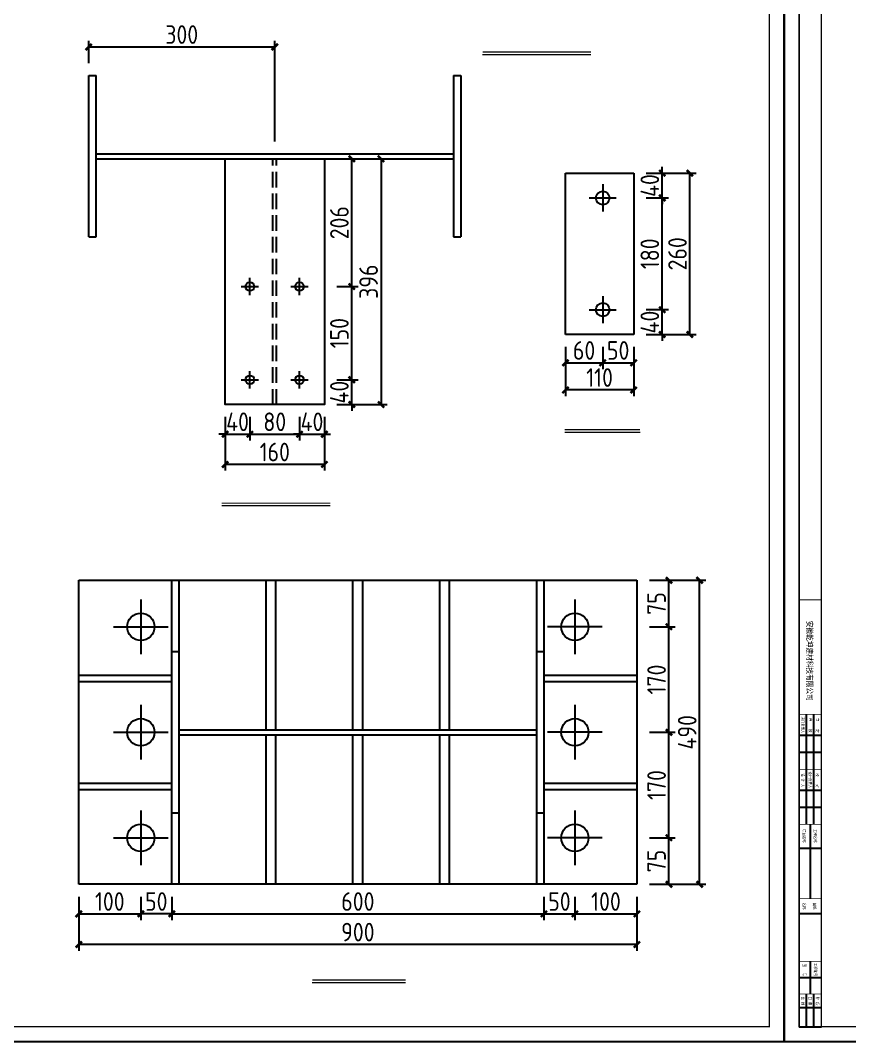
# Model space of a CAD drawing. Extents: x -41778 to 305453, y -85562 to 95360.
# Drawn here: x 69604 to 82973, y -60345 to -43890 of the extents above; entities that cross this region are included whole.
import ezdxf

# ---------------------------------------------------------------- set-up
doc = ezdxf.new("R2010")
doc.units = 0
doc.header["$LTSCALE"] = 1000
doc.header["$MEASUREMENT"] = 0
doc.linetypes.add('DASH', pattern=[0.35, 0.25, -0.1])
doc.layers.add('_TCH_MASK', color=7, linetype='Continuous')
doc.layers.add('PUB_TITLE', color=4, linetype='Continuous')
doc.styles.get("Standard").update_dxf_attribs({"font": 'gbenor.shx', "bigfont": 'gbcbig.shx'})
doc.styles.add('图框', font='')
doc.styles.get('图框').set_extended_font_data('SimSun')
doc.dimstyles.get("Standard").update_dxf_attribs({"dimscale": 100, "dimtxt": 3.5, "dimasz": 1, "dimexe": 2.5, "dimexo": 3, "dimgap": 1.5, "dimtad": 1, "dimdec": 0, "dimzin": 0, "dimdsep": 46, "dimtxsty": 'Standard', "dimblk": 'ARCHTICK', "dimcen": 0.09, "dimadec": 0, "dimazin": 0, "dimtfac": 1, "dimtdec": 0, "dimtix": 1, "dimtmove": 2, "dimatfit": 3, "dimfxl": 1, "dimtolj": 1, "dimtzin": 0, "dimarcsym": 0})

# ---------------------------------------------------------------- blocks, each defined once
blk = doc.blocks.new('新块')
for p, q in [((-8240, 400), (-8240, 1000)), ((-7780, 400), (-7780, 1000)), ((-6760, 400), (-6760, 1000)), ((-6300, 400), (-6300, 1000)), ((-5200, 400), (-5200, 1000)), ((-3440, 400), (-3440, 1000)), ((-1720, 400), (-1720, 1000)), ((-920, 400), (-920, 1000)), ((-400, 400), (-400, 1000)), ((-5840, 800), (-8800, 800)), ((-5840, 600), (-8800, 600)), ((-5840, 700), (-3840, 700)), ((-2160, 700), (-1280, 700)), ((-400, 800), (-1280, 800)), ((-400, 600), (-1280, 600))]:
    blk.add_line(p, q)
for points, const_width in [([(-11880, 400), (-11880, 1000), (-400, 1000)], 32), ([(-8800, 400), (-8800, 1000)], 20), ([(-7320, 400), (-7320, 1000)], 20), ([(-5840, 400), (-5840, 1000)], 20), ([(-3840, 400), (-3840, 1000)], 20), ([(-2160, 400), (-2160, 1000)], 20), ([(-1280, 400), (-1280, 1000)], 20)]:
    blk.add_lwpolyline(points, dxfattribs=dict(const_width=const_width))
at = {"layer": 'PUB_TITLE'}
blk.add_lwpolyline([(-47560, 0), (0, 0), (0, 33640), (-47560, 33640)], close=True, dxfattribs=at)
at = {"layer": 'PUB_TITLE', "const_width": 40}
blk.add_lwpolyline([(-46560, 400), (-400, 400), (-400, 33240), (-46560, 33240)], close=True, dxfattribs=at)
at = {"layer": 'PUB_TITLE', "const_width": 32}
blk.add_lwpolyline([(-400, 1000), (-46560, 1000)], dxfattribs=at)
at = {"style": '图框', "width": 0.8}
for s, height, p in [('审    定', 80, (-8701, 854)), ('校    对', 80, (-7217, 851)), ('工程名称', 80, (-5712, 794)), ('图纸', 80, (-3732, 778)), ('工程编号', 80, (-2112, 803)), ('阶 段', 80, (-1205, 851)), ('安徽乾坤建材科技有限公司', 160, (-11315, 604)), ('审    核', 80, (-8702, 659)), ('设计负责人', 80, (-7265, 659)), ('项目名称', 80, (-5712, 494)), ('名称', 80, (-3732, 498)), ('图   号', 80, (-2098, 504)), ('日 期', 80, (-1212, 659)), ('项目负责人', 80, (-8739, 457)), ('设 计 人', 80, (-7213, 457)), ('比 例', 80, (-1211, 457))]:
    blk.add_text(s, height=height, dxfattribs=at).set_placement(p)
for tag, p in [('审定人', (-8147, 838)), ('校对', (-6621, 837)), ('工程名称', (-5026, 781)), ('阶段', (-810, 832)), ('项目负责人', (-8228, 444)), ('审核人', (-8147, 641)), ('设计负责人', (-6745, 649)), ('设计人', (-6659, 447)), ('项目名称', (-5026, 479)), ('图名', (-3347, 649)), ('图号', (-1657, 502)), ('日期', (-905, 632)), ('比例', (-810, 446))]:
    blk.add_attdef(tag, p, '', height=120)
blk = doc.blocks.new('_ArchTick')
at = {"color": 0, "linetype": 'ByBlock', "const_width": 0.4}
blk.add_lwpolyline([(-0.5, -0.5), (0.5, 0.5)], dxfattribs=at)
blk = doc.blocks.new('*D130')
at = {"layer": '_TCH_MASK', "color": 0, "lineweight": -2}
for p, q in [((70545, -58011), (70545, -58388)), ((71545, -58011), (71545, -58388)), ((70545, -58288), (71545, -58288))]:
    blk.add_line(p, q, dxfattribs=at)
at = {"layer": 'Defpoints', "color": 0}
for p in [(70545, -57811), (71545, -57811), (71545, -58288)]:
    blk.add_point(p, dxfattribs=at)
at = {"layer": '_TCH_MASK', "color": 0, "lineweight": -2, "xscale": 100, "yscale": 100, "zscale": 100, "rotation": 180}
blk.add_blockref('_ArchTick', (70545, -58288), dxfattribs=at)
at = {"layer": '_TCH_MASK', "color": 0, "lineweight": -2, "xscale": 100, "yscale": 100, "zscale": 100}
blk.add_blockref('_ArchTick', (71545, -58288), dxfattribs=at)
at = {"layer": '_TCH_MASK', "color": 0, "lineweight": 15, "insert": (71045, -58088), "char_height": 300, "attachment_point": 5}
blk.add_mtext('\\A1;100', dxfattribs=at)
blk = doc.blocks.new('*D126')
at = {"layer": '_TCH_MASK', "color": 0, "lineweight": -2}
for p, q in [((72045, -58011), (72045, -58388)), ((78045, -58011), (78045, -58388)), ((72045, -58288), (78045, -58288))]:
    blk.add_line(p, q, dxfattribs=at)
at = {"layer": 'Defpoints', "color": 0}
for p in [(72045, -57811), (78045, -57811), (78045, -58288)]:
    blk.add_point(p, dxfattribs=at)
at = {"layer": '_TCH_MASK', "color": 0, "lineweight": -2, "xscale": 100, "yscale": 100, "zscale": 100, "rotation": 180}
blk.add_blockref('_ArchTick', (72045, -58288), dxfattribs=at)
at = {"layer": '_TCH_MASK', "color": 0, "lineweight": -2, "xscale": 100, "yscale": 100, "zscale": 100}
blk.add_blockref('_ArchTick', (78045, -58288), dxfattribs=at)
at = {"layer": '_TCH_MASK', "color": 0, "lineweight": 15, "insert": (75045, -58088), "char_height": 300, "attachment_point": 5}
blk.add_mtext('\\A1;600', dxfattribs=at)
blk = doc.blocks.new('*D131')
at = {"layer": '_TCH_MASK', "color": 0, "lineweight": -2}
for p, q in [((78545, -58011), (78545, -58388)), ((79545, -58011), (79545, -58388)), ((78545, -58288), (79545, -58288))]:
    blk.add_line(p, q, dxfattribs=at)
at = {"layer": 'Defpoints', "color": 0}
for p in [(78545, -57811), (79545, -57811), (79545, -58288)]:
    blk.add_point(p, dxfattribs=at)
at = {"layer": '_TCH_MASK', "color": 0, "lineweight": -2, "xscale": 100, "yscale": 100, "zscale": 100, "rotation": 180}
blk.add_blockref('_ArchTick', (78545, -58288), dxfattribs=at)
at = {"layer": '_TCH_MASK', "color": 0, "lineweight": -2, "xscale": 100, "yscale": 100, "zscale": 100}
blk.add_blockref('_ArchTick', (79545, -58288), dxfattribs=at)
at = {"layer": '_TCH_MASK', "color": 0, "lineweight": 15, "insert": (79045, -58088), "char_height": 300, "attachment_point": 5}
blk.add_mtext('\\A1;100', dxfattribs=at)
blk = doc.blocks.new('*D132')
at = {"layer": '_TCH_MASK', "color": 0, "lineweight": -2}
for p, q in [((70545, -58011), (70545, -58881)), ((79545, -58011), (79545, -58881)), ((79545, -58781), (70545, -58781))]:
    blk.add_line(p, q, dxfattribs=at)
at = {"layer": 'Defpoints', "color": 0}
for p in [(70545, -57811), (79545, -57811), (70545, -58781)]:
    blk.add_point(p, dxfattribs=at)
at = {"layer": '_TCH_MASK', "color": 0, "lineweight": -2, "xscale": 100, "yscale": 100, "zscale": 100, "rotation": 180}
blk.add_blockref('_ArchTick', (70545, -58781), dxfattribs=at)
at = {"layer": '_TCH_MASK', "color": 0, "lineweight": -2, "xscale": 100, "yscale": 100, "zscale": 100}
blk.add_blockref('_ArchTick', (79545, -58781), dxfattribs=at)
at = {"layer": '_TCH_MASK', "color": 0, "lineweight": 15, "insert": (75045, -58581), "char_height": 300, "attachment_point": 5}
blk.add_mtext('\\A1;900', dxfattribs=at)
blk = doc.blocks.new('*D127')
at = {"layer": '_TCH_MASK', "color": 0, "lineweight": -2}
for p, q in [((79745, -57061), (80161, -57061)), ((80061, -57811), (80061, -57061)), ((79745, -57811), (80161, -57811))]:
    blk.add_line(p, q, dxfattribs=at)
at = {"layer": 'Defpoints', "color": 0}
for p in [(79545, -57061), (80061, -57061), (79545, -57811)]:
    blk.add_point(p, dxfattribs=at)
at = {"layer": '_TCH_MASK', "color": 0, "lineweight": -2, "xscale": 100, "yscale": 100, "zscale": 100}
for p, rotation in [((80061, -57061), 90), ((80061, -57811), 270)]:
    blk.add_blockref('_ArchTick', p, dxfattribs=dict(at, rotation=rotation))
at = {"layer": '_TCH_MASK', "color": 0, "lineweight": 15, "insert": (79861, -57436), "char_height": 300, "attachment_point": 5, "rotation": 90}
blk.add_mtext('\\A1;75', dxfattribs=at)
blk = doc.blocks.new('*D128')
at = {"layer": '_TCH_MASK', "color": 0, "lineweight": -2}
for p, q in [((79745, -55361), (80161, -55361)), ((80061, -57061), (80061, -55361)), ((79745, -57061), (80161, -57061))]:
    blk.add_line(p, q, dxfattribs=at)
at = {"layer": 'Defpoints', "color": 0}
for p in [(79545, -55361), (80061, -55361), (79545, -57061)]:
    blk.add_point(p, dxfattribs=at)
at = {"layer": '_TCH_MASK', "color": 0, "lineweight": -2, "xscale": 100, "yscale": 100, "zscale": 100}
for p, rotation in [((80061, -55361), 90), ((80061, -57061), 270)]:
    blk.add_blockref('_ArchTick', p, dxfattribs=dict(at, rotation=rotation))
at = {"layer": '_TCH_MASK', "color": 0, "lineweight": 15, "insert": (79861, -56211), "char_height": 300, "attachment_point": 5, "rotation": 90}
blk.add_mtext('\\A1;170', dxfattribs=at)
blk = doc.blocks.new('*D129')
at = {"layer": '_TCH_MASK', "color": 0, "lineweight": -2}
for p, q in [((79745, -53661), (80161, -53661)), ((80061, -55361), (80061, -53661)), ((79745, -55361), (80161, -55361))]:
    blk.add_line(p, q, dxfattribs=at)
at = {"layer": 'Defpoints', "color": 0}
for p in [(79545, -53661), (80061, -53661), (79545, -55361)]:
    blk.add_point(p, dxfattribs=at)
at = {"layer": '_TCH_MASK', "color": 0, "lineweight": -2, "xscale": 100, "yscale": 100, "zscale": 100}
for p, rotation in [((80061, -53661), 90), ((80061, -55361), 270)]:
    blk.add_blockref('_ArchTick', p, dxfattribs=dict(at, rotation=rotation))
at = {"layer": '_TCH_MASK', "color": 0, "lineweight": 15, "insert": (79861, -54511), "char_height": 300, "attachment_point": 5, "rotation": 90}
blk.add_mtext('\\A1;170', dxfattribs=at)
blk = doc.blocks.new('*D133')
at = {"layer": '_TCH_MASK', "color": 0, "lineweight": -2}
for p, q in [((79745, -52911), (80161, -52911)), ((80061, -53661), (80061, -52911)), ((79745, -53661), (80161, -53661))]:
    blk.add_line(p, q, dxfattribs=at)
at = {"layer": 'Defpoints', "color": 0}
for p in [(79545, -52911), (80061, -52911), (79545, -53661)]:
    blk.add_point(p, dxfattribs=at)
at = {"layer": '_TCH_MASK', "color": 0, "lineweight": -2, "xscale": 100, "yscale": 100, "zscale": 100}
for p, rotation in [((80061, -52911), 90), ((80061, -53661), 270)]:
    blk.add_blockref('_ArchTick', p, dxfattribs=dict(at, rotation=rotation))
at = {"layer": '_TCH_MASK', "color": 0, "lineweight": 15, "insert": (79861, -53286), "char_height": 300, "attachment_point": 5, "rotation": 90}
blk.add_mtext('\\A1;75', dxfattribs=at)
blk = doc.blocks.new('*D134')
at = {"layer": '_TCH_MASK', "color": 0, "lineweight": -2}
for p, q in [((79745, -52911), (80655, -52911)), ((80555, -57811), (80555, -52911)), ((79745, -57811), (80655, -57811))]:
    blk.add_line(p, q, dxfattribs=at)
at = {"layer": 'Defpoints', "color": 0}
for p in [(79545, -52911), (80555, -52911), (79545, -57811)]:
    blk.add_point(p, dxfattribs=at)
at = {"layer": '_TCH_MASK', "color": 0, "lineweight": -2, "xscale": 100, "yscale": 100, "zscale": 100}
for p, rotation in [((80555, -52911), 90), ((80555, -57811), 270)]:
    blk.add_blockref('_ArchTick', p, dxfattribs=dict(at, rotation=rotation))
at = {"layer": '_TCH_MASK', "color": 0, "lineweight": 15, "insert": (80355, -55361), "char_height": 300, "attachment_point": 5, "rotation": 90}
blk.add_mtext('\\A1;490', dxfattribs=at)
blk = doc.blocks.new('*D124')
at = {"layer": '_TCH_MASK', "color": 0, "lineweight": -2}
for p, q in [((78045, -58011), (78045, -58388)), ((78545, -58011), (78545, -58388)), ((78045, -58288), (78545, -58288))]:
    blk.add_line(p, q, dxfattribs=at)
at = {"layer": 'Defpoints', "color": 0}
for p in [(78045, -57811), (78545, -57811), (78545, -58288)]:
    blk.add_point(p, dxfattribs=at)
at = {"layer": '_TCH_MASK', "color": 0, "lineweight": -2, "xscale": 100, "yscale": 100, "zscale": 100, "rotation": 180}
blk.add_blockref('_ArchTick', (78045, -58288), dxfattribs=at)
at = {"layer": '_TCH_MASK', "color": 0, "lineweight": -2, "xscale": 100, "yscale": 100, "zscale": 100}
blk.add_blockref('_ArchTick', (78545, -58288), dxfattribs=at)
at = {"layer": '_TCH_MASK', "color": 0, "lineweight": 15, "insert": (78295, -58088), "char_height": 300, "attachment_point": 5}
blk.add_mtext('\\A1;50', dxfattribs=at)
blk = doc.blocks.new('*D125')
at = {"layer": '_TCH_MASK', "color": 0, "lineweight": -2}
for p, q in [((71545, -58011), (71545, -58388)), ((72045, -58011), (72045, -58388)), ((72045, -58288), (71545, -58288))]:
    blk.add_line(p, q, dxfattribs=at)
at = {"layer": 'Defpoints', "color": 0}
for p in [(71545, -57811), (72045, -57811), (71545, -58288)]:
    blk.add_point(p, dxfattribs=at)
at = {"layer": '_TCH_MASK', "color": 0, "lineweight": -2, "xscale": 100, "yscale": 100, "zscale": 100, "rotation": 180}
blk.add_blockref('_ArchTick', (71545, -58288), dxfattribs=at)
at = {"layer": '_TCH_MASK', "color": 0, "lineweight": -2, "xscale": 100, "yscale": 100, "zscale": 100}
blk.add_blockref('_ArchTick', (72045, -58288), dxfattribs=at)
at = {"layer": '_TCH_MASK', "color": 0, "lineweight": 15, "insert": (71795, -58088), "char_height": 300, "attachment_point": 5}
blk.add_mtext('\\A1;50', dxfattribs=at)
blk = doc.blocks.new('*D136')
at = {"layer": '_TCH_MASK', "color": 0, "lineweight": -2}
for p, q in [((72905, -50280), (72905, -50658)), ((73305, -50280), (73305, -50658)), ((72905, -50558), (72805, -50558)), ((72905, -50558), (73305, -50558)), ((73305, -50558), (73405, -50558))]:
    blk.add_line(p, q, dxfattribs=at)
at = {"layer": 'Defpoints', "color": 0}
for p in [(72905, -50080), (73305, -50080), (73305, -50558)]:
    blk.add_point(p, dxfattribs=at)
at = {"layer": '_TCH_MASK', "color": 0, "lineweight": -2, "xscale": 100, "yscale": 100, "zscale": 100}
blk.add_blockref('_ArchTick', (72905, -50558), dxfattribs=at)
at = {"layer": '_TCH_MASK', "color": 0, "lineweight": -2, "xscale": 100, "yscale": 100, "zscale": 100, "rotation": 180}
blk.add_blockref('_ArchTick', (73305, -50558), dxfattribs=at)
at = {"layer": '_TCH_MASK', "color": 0, "lineweight": 15, "insert": (73105, -50358), "char_height": 300, "attachment_point": 5}
blk.add_mtext('\\A1;40', dxfattribs=at)
blk = doc.blocks.new('*D137')
at = {"layer": '_TCH_MASK', "color": 0, "lineweight": -2}
for p, q in [((73305, -50280), (73305, -50658)), ((74105, -50280), (74105, -50658)), ((73305, -50558), (74105, -50558))]:
    blk.add_line(p, q, dxfattribs=at)
at = {"layer": 'Defpoints', "color": 0}
for p in [(73305, -50080), (74105, -50080), (74105, -50558)]:
    blk.add_point(p, dxfattribs=at)
at = {"layer": '_TCH_MASK', "color": 0, "lineweight": -2, "xscale": 100, "yscale": 100, "zscale": 100, "rotation": 180}
blk.add_blockref('_ArchTick', (73305, -50558), dxfattribs=at)
at = {"layer": '_TCH_MASK', "color": 0, "lineweight": -2, "xscale": 100, "yscale": 100, "zscale": 100}
blk.add_blockref('_ArchTick', (74105, -50558), dxfattribs=at)
at = {"layer": '_TCH_MASK', "color": 0, "lineweight": 15, "insert": (73705, -50358), "char_height": 300, "attachment_point": 5}
blk.add_mtext('\\A1;80', dxfattribs=at)
blk = doc.blocks.new('*D138')
at = {"layer": '_TCH_MASK', "color": 0, "lineweight": -2}
for p, q in [((74105, -50280), (74105, -50658)), ((74505, -50280), (74505, -50658)), ((74105, -50558), (74005, -50558)), ((74105, -50558), (74505, -50558)), ((74505, -50558), (74605, -50558))]:
    blk.add_line(p, q, dxfattribs=at)
at = {"layer": 'Defpoints', "color": 0}
for p in [(74105, -50080), (74505, -50080), (74505, -50558)]:
    blk.add_point(p, dxfattribs=at)
at = {"layer": '_TCH_MASK', "color": 0, "lineweight": -2, "xscale": 100, "yscale": 100, "zscale": 100}
blk.add_blockref('_ArchTick', (74105, -50558), dxfattribs=at)
at = {"layer": '_TCH_MASK', "color": 0, "lineweight": -2, "xscale": 100, "yscale": 100, "zscale": 100, "rotation": 180}
blk.add_blockref('_ArchTick', (74505, -50558), dxfattribs=at)
at = {"layer": '_TCH_MASK', "color": 0, "lineweight": 15, "insert": (74305, -50358), "char_height": 300, "attachment_point": 5}
blk.add_mtext('\\A1;40', dxfattribs=at)
blk = doc.blocks.new('*D139')
at = {"layer": '_TCH_MASK', "color": 0, "lineweight": -2}
for p, q in [((72905, -50280), (72905, -51145)), ((74505, -50280), (74505, -51145)), ((74505, -51045), (72905, -51045))]:
    blk.add_line(p, q, dxfattribs=at)
at = {"layer": 'Defpoints', "color": 0}
for p in [(72905, -50080), (74505, -50080), (72905, -51045)]:
    blk.add_point(p, dxfattribs=at)
at = {"layer": '_TCH_MASK', "color": 0, "lineweight": -2, "xscale": 100, "yscale": 100, "zscale": 100, "rotation": 180}
blk.add_blockref('_ArchTick', (72905, -51045), dxfattribs=at)
at = {"layer": '_TCH_MASK', "color": 0, "lineweight": -2, "xscale": 100, "yscale": 100, "zscale": 100}
blk.add_blockref('_ArchTick', (74505, -51045), dxfattribs=at)
at = {"layer": '_TCH_MASK', "color": 0, "lineweight": 15, "insert": (73705, -50845), "char_height": 300, "attachment_point": 5}
blk.add_mtext('\\A1;160', dxfattribs=at)
blk = doc.blocks.new('*D135')
at = {"layer": '_TCH_MASK', "color": 0, "lineweight": -2}
for p, q in [((74705, -49680), (75047, -49680)), ((74947, -49680), (74947, -49580)), ((74947, -50080), (74947, -49680)), ((74705, -50080), (75047, -50080)), ((74947, -50080), (74947, -50180))]:
    blk.add_line(p, q, dxfattribs=at)
at = {"layer": 'Defpoints', "color": 0}
for p in [(74505, -49680), (74947, -49680), (74505, -50080)]:
    blk.add_point(p, dxfattribs=at)
at = {"layer": '_TCH_MASK', "color": 0, "lineweight": -2, "xscale": 100, "yscale": 100, "zscale": 100}
for p, rotation in [((74947, -49680), 270), ((74947, -50080), 90)]:
    blk.add_blockref('_ArchTick', p, dxfattribs=dict(at, rotation=rotation))
at = {"layer": '_TCH_MASK', "color": 0, "lineweight": 15, "insert": (74747, -49880), "char_height": 300, "attachment_point": 5, "rotation": 90}
blk.add_mtext('\\A1;40', dxfattribs=at)
blk = doc.blocks.new('*D140')
at = {"layer": '_TCH_MASK', "color": 0, "lineweight": -2}
for p, q in [((74705, -48180), (75047, -48180)), ((74947, -49680), (74947, -48180)), ((74705, -49680), (75047, -49680))]:
    blk.add_line(p, q, dxfattribs=at)
at = {"layer": 'Defpoints', "color": 0}
for p in [(74505, -48180), (74947, -48180), (74505, -49680)]:
    blk.add_point(p, dxfattribs=at)
at = {"layer": '_TCH_MASK', "color": 0, "lineweight": -2, "xscale": 100, "yscale": 100, "zscale": 100}
for p, rotation in [((74947, -48180), 90), ((74947, -49680), 270)]:
    blk.add_blockref('_ArchTick', p, dxfattribs=dict(at, rotation=rotation))
at = {"layer": '_TCH_MASK', "color": 0, "lineweight": 15, "insert": (74747, -48930), "char_height": 300, "attachment_point": 5, "rotation": 90}
blk.add_mtext('\\A1;150', dxfattribs=at)
blk = doc.blocks.new('*D141')
at = {"layer": '_TCH_MASK', "color": 0, "lineweight": -2}
for p, q in [((74705, -46120), (75047, -46120)), ((74947, -48180), (74947, -46120)), ((74705, -48180), (75047, -48180))]:
    blk.add_line(p, q, dxfattribs=at)
at = {"layer": 'Defpoints', "color": 0}
for p in [(74505, -46120), (74947, -46120), (74505, -48180)]:
    blk.add_point(p, dxfattribs=at)
at = {"layer": '_TCH_MASK', "color": 0, "lineweight": -2, "xscale": 100, "yscale": 100, "zscale": 100}
for p, rotation in [((74947, -46120), 90), ((74947, -48180), 270)]:
    blk.add_blockref('_ArchTick', p, dxfattribs=dict(at, rotation=rotation))
at = {"layer": '_TCH_MASK', "color": 0, "lineweight": 15, "insert": (74747, -47150), "char_height": 300, "attachment_point": 5, "rotation": 90}
blk.add_mtext('\\A1;206', dxfattribs=at)
blk = doc.blocks.new('*D142')
at = {"layer": '_TCH_MASK', "color": 0, "lineweight": -2}
for p, q in [((74705, -46120), (75518, -46120)), ((75418, -46120), (75418, -50080)), ((74705, -50080), (75518, -50080))]:
    blk.add_line(p, q, dxfattribs=at)
at = {"layer": 'Defpoints', "color": 0}
for p in [(74505, -46120), (74505, -50080), (75418, -50080)]:
    blk.add_point(p, dxfattribs=at)
at = {"layer": '_TCH_MASK', "color": 0, "lineweight": -2, "xscale": 100, "yscale": 100, "zscale": 100}
for p, rotation in [((75418, -46120), 90), ((75418, -50080), 270)]:
    blk.add_blockref('_ArchTick', p, dxfattribs=dict(at, rotation=rotation))
at = {"layer": '_TCH_MASK', "color": 0, "lineweight": 15, "insert": (75218, -48100), "char_height": 300, "attachment_point": 5, "rotation": 90}
blk.add_mtext('\\A1;396', dxfattribs=at)
blk = doc.blocks.new('*D143')
at = {"layer": '_TCH_MASK', "color": 0, "lineweight": -2}
for p, q in [((70705, -44580), (70705, -44218)), ((73705, -45840), (73705, -44218)), ((70705, -44318), (73705, -44318))]:
    blk.add_line(p, q, dxfattribs=at)
at = {"layer": 'Defpoints', "color": 0}
for p in [(73705, -44318), (70705, -44780), (73705, -46040)]:
    blk.add_point(p, dxfattribs=at)
at = {"layer": '_TCH_MASK', "color": 0, "lineweight": -2, "xscale": 100, "yscale": 100, "zscale": 100, "rotation": 180}
blk.add_blockref('_ArchTick', (70705, -44318), dxfattribs=at)
at = {"layer": '_TCH_MASK', "color": 0, "lineweight": -2, "xscale": 100, "yscale": 100, "zscale": 100}
blk.add_blockref('_ArchTick', (73705, -44318), dxfattribs=at)
at = {"layer": '_TCH_MASK', "color": 0, "lineweight": 15, "insert": (72205, -44118), "char_height": 300, "attachment_point": 5}
blk.add_mtext('\\A1;300', dxfattribs=at)
blk = doc.blocks.new('*D156')
at = {"layer": '_TCH_MASK', "color": 0, "lineweight": -2}
for p, q in [((78392, -49151), (78392, -49508)), ((78992, -49151), (78992, -49508)), ((78392, -49408), (78992, -49408))]:
    blk.add_line(p, q, dxfattribs=at)
at = {"layer": 'Defpoints', "color": 0}
for p in [(78392, -48951), (78992, -48951), (78992, -49408)]:
    blk.add_point(p, dxfattribs=at)
at = {"layer": '_TCH_MASK', "color": 0, "lineweight": -2, "xscale": 100, "yscale": 100, "zscale": 100, "rotation": 180}
blk.add_blockref('_ArchTick', (78392, -49408), dxfattribs=at)
at = {"layer": '_TCH_MASK', "color": 0, "lineweight": -2, "xscale": 100, "yscale": 100, "zscale": 100}
blk.add_blockref('_ArchTick', (78992, -49408), dxfattribs=at)
at = {"layer": '_TCH_MASK', "color": 0, "lineweight": 15, "insert": (78692, -49208), "char_height": 300, "attachment_point": 5}
blk.add_mtext('\\A1;60', dxfattribs=at)
blk = doc.blocks.new('*D157')
at = {"layer": '_TCH_MASK', "color": 0, "lineweight": -2}
for p, q in [((78992, -49151), (78992, -49508)), ((79492, -49151), (79492, -49508)), ((78992, -49408), (79492, -49408))]:
    blk.add_line(p, q, dxfattribs=at)
at = {"layer": 'Defpoints', "color": 0}
for p in [(78992, -48951), (79492, -48951), (79492, -49408)]:
    blk.add_point(p, dxfattribs=at)
at = {"layer": '_TCH_MASK', "color": 0, "lineweight": -2, "xscale": 100, "yscale": 100, "zscale": 100, "rotation": 180}
blk.add_blockref('_ArchTick', (78992, -49408), dxfattribs=at)
at = {"layer": '_TCH_MASK', "color": 0, "lineweight": -2, "xscale": 100, "yscale": 100, "zscale": 100}
blk.add_blockref('_ArchTick', (79492, -49408), dxfattribs=at)
at = {"layer": '_TCH_MASK', "color": 0, "lineweight": 15, "insert": (79242, -49208), "char_height": 300, "attachment_point": 5}
blk.add_mtext('\\A1;50', dxfattribs=at)
blk = doc.blocks.new('*D158')
at = {"layer": '_TCH_MASK', "color": 0, "lineweight": -2}
for p, q in [((78392, -49151), (78392, -49945)), ((79492, -49151), (79492, -49945)), ((79492, -49845), (78392, -49845))]:
    blk.add_line(p, q, dxfattribs=at)
at = {"layer": 'Defpoints', "color": 0}
for p in [(78392, -48951), (79492, -48951), (78392, -49845)]:
    blk.add_point(p, dxfattribs=at)
at = {"layer": '_TCH_MASK', "color": 0, "lineweight": -2, "xscale": 100, "yscale": 100, "zscale": 100, "rotation": 180}
blk.add_blockref('_ArchTick', (78392, -49845), dxfattribs=at)
at = {"layer": '_TCH_MASK', "color": 0, "lineweight": -2, "xscale": 100, "yscale": 100, "zscale": 100}
blk.add_blockref('_ArchTick', (79492, -49845), dxfattribs=at)
at = {"layer": '_TCH_MASK', "color": 0, "lineweight": 15, "insert": (78942, -49645), "char_height": 300, "attachment_point": 5}
blk.add_mtext('\\A1;110', dxfattribs=at)
blk = doc.blocks.new('*D154')
at = {"layer": '_TCH_MASK', "color": 0, "lineweight": -2}
for p, q in [((79952, -48551), (79952, -48451)), ((79692, -48551), (80052, -48551)), ((79952, -48951), (79952, -48551)), ((79692, -48951), (80052, -48951)), ((79952, -48951), (79952, -49051))]:
    blk.add_line(p, q, dxfattribs=at)
at = {"layer": 'Defpoints', "color": 0}
for p in [(79492, -48551), (79952, -48551), (79492, -48951)]:
    blk.add_point(p, dxfattribs=at)
at = {"layer": '_TCH_MASK', "color": 0, "lineweight": -2, "xscale": 100, "yscale": 100, "zscale": 100}
for p, rotation in [((79952, -48551), 270), ((79952, -48951), 90)]:
    blk.add_blockref('_ArchTick', p, dxfattribs=dict(at, rotation=rotation))
at = {"layer": '_TCH_MASK', "color": 0, "lineweight": 15, "insert": (79752, -48751), "char_height": 300, "attachment_point": 5, "rotation": 90}
blk.add_mtext('\\A1;40', dxfattribs=at)
blk = doc.blocks.new('*D155')
at = {"layer": '_TCH_MASK', "color": 0, "lineweight": -2}
for p, q in [((79692, -46751), (80052, -46751)), ((79952, -48551), (79952, -46751)), ((79692, -48551), (80052, -48551))]:
    blk.add_line(p, q, dxfattribs=at)
at = {"layer": 'Defpoints', "color": 0}
for p in [(79492, -46751), (79952, -46751), (79492, -48551)]:
    blk.add_point(p, dxfattribs=at)
at = {"layer": '_TCH_MASK', "color": 0, "lineweight": -2, "xscale": 100, "yscale": 100, "zscale": 100}
for p, rotation in [((79952, -46751), 90), ((79952, -48551), 270)]:
    blk.add_blockref('_ArchTick', p, dxfattribs=dict(at, rotation=rotation))
at = {"layer": '_TCH_MASK', "color": 0, "lineweight": 15, "insert": (79752, -47651), "char_height": 300, "attachment_point": 5, "rotation": 90}
blk.add_mtext('\\A1;180', dxfattribs=at)
blk = doc.blocks.new('*D159')
at = {"layer": '_TCH_MASK', "color": 0, "lineweight": -2}
for p, q in [((79692, -46351), (80052, -46351)), ((79952, -46351), (79952, -46251)), ((79952, -46751), (79952, -46351)), ((79692, -46751), (80052, -46751)), ((79952, -46751), (79952, -46851))]:
    blk.add_line(p, q, dxfattribs=at)
at = {"layer": 'Defpoints', "color": 0}
for p in [(79492, -46351), (79952, -46351), (79492, -46751)]:
    blk.add_point(p, dxfattribs=at)
at = {"layer": '_TCH_MASK', "color": 0, "lineweight": -2, "xscale": 100, "yscale": 100, "zscale": 100}
for p, rotation in [((79952, -46351), 270), ((79952, -46751), 90)]:
    blk.add_blockref('_ArchTick', p, dxfattribs=dict(at, rotation=rotation))
at = {"layer": '_TCH_MASK', "color": 0, "lineweight": 15, "insert": (79752, -46551), "char_height": 300, "attachment_point": 5, "rotation": 90}
blk.add_mtext('\\A1;40', dxfattribs=at)
blk = doc.blocks.new('*D160')
at = {"layer": '_TCH_MASK', "color": 0, "lineweight": -2}
for p, q in [((79692, -46351), (80498, -46351)), ((80398, -48951), (80398, -46351)), ((79692, -48951), (80498, -48951))]:
    blk.add_line(p, q, dxfattribs=at)
at = {"layer": 'Defpoints', "color": 0}
for p in [(79492, -46351), (80398, -46351), (79492, -48951)]:
    blk.add_point(p, dxfattribs=at)
at = {"layer": '_TCH_MASK', "color": 0, "lineweight": -2, "xscale": 100, "yscale": 100, "zscale": 100}
for p, rotation in [((80398, -46351), 90), ((80398, -48951), 270)]:
    blk.add_blockref('_ArchTick', p, dxfattribs=dict(at, rotation=rotation))
at = {"layer": '_TCH_MASK', "color": 0, "lineweight": 15, "insert": (80198, -47651), "char_height": 300, "attachment_point": 5, "rotation": 90}
blk.add_mtext('\\A1;260', dxfattribs=at)

msp = doc.modelspace()

# ---------------------------------------------------------------- linework, layer by layer
for p, q in [((70704.9, -47380), (70704.9, -44780)), ((70704.9, -44780), (70824.9, -44780)), ((70824.9, -47380), (70824.9, -44780)), ((76584.9, -44780), (76584.9, -47380)), ((76584.9, -44780), (76704.9, -44780)), ((76704.9, -44780), (76704.9, -47380)), ((70824.9, -46040), (76584.9, -46040)), ((70824.9, -46120), (76584.9, -46120)), ((78392.1, -46351.2), (79492.1, -46351.2)), ((78392.1, -48951.2), (78392.1, -46351.2)), ((79492.1, -46351.2), (79492.1, -48951.2)), ((78992.1, -46531.2), (78992.1, -46971.2)), ((78772.1, -46751.2), (79212.1, -46751.2)), ((70704.9, -47380), (70824.9, -47380)), ((76584.9, -47380), (76704.9, -47380)), ((73304.9, -48320), (73304.9, -48040)), ((74104.9, -48320), (74104.9, -48040)), ((73164.9, -48180), (73444.9, -48180)), ((73964.9, -48180), (74244.9, -48180)), ((78992.1, -48331.2), (78992.1, -48771.2)), ((78772.1, -48551.2), (79212.1, -48551.2)), ((79492.1, -48951.2), (78392.1, -48951.2)), ((73164.9, -49680), (73444.9, -49680)), ((73304.9, -49820), (73304.9, -49540)), ((73964.9, -49680), (74244.9, -49680)), ((74104.9, -49820), (74104.9, -49540)), ((70544.5, -52910.8), (79544.5, -52910.8)), ((70544.5, -57810.8), (70544.5, -52910.8)), ((72044.5, -57810.8), (72044.5, -52910.8)), ((72164.5, -57810.8), (72164.5, -52910.8)), ((73564.5, -55320.8), (73564.5, -52910.8)), ((73724.5, -55320.8), (73724.5, -52910.8)), ((74964.5, -55320.8), (74964.5, -52910.8)), ((75124.5, -55320.8), (75124.5, -52910.8)), ((76364.5, -55320.8), (76364.5, -52910.8)), ((76524.5, -55320.8), (76524.5, -52910.8)), ((77924.5, -52910.8), (77924.5, -57810.8)), ((78044.5, -52910.8), (78044.5, -57810.8)), ((79544.5, -52910.8), (79544.5, -57810.8)), ((71544.5, -53220.8), (71544.5, -54100.8)), ((78544.5, -53220.8), (78544.5, -54100.8)), ((71104.5, -53660.8), (71984.5, -53660.8)), ((78984.5, -53660.8), (78104.5, -53660.8)), ((72044.5, -54060.8), (72164.5, -54060.8)), ((77924.5, -54060.8), (78044.5, -54060.8)), ((70544.5, -54440.8), (72044.5, -54440.8)), ((78044.5, -54440.8), (79544.5, -54440.8)), ((70544.5, -54540.8), (72044.5, -54540.8)), ((78044.5, -54540.8), (79544.5, -54540.8)), ((71544.5, -54920.8), (71544.5, -55800.8)), ((78544.5, -54920.8), (78544.5, -55800.8)), ((71104.5, -55360.8), (71984.5, -55360.8)), ((72164.5, -55320.8), (77924.5, -55320.8)), ((72164.5, -55400.8), (77924.5, -55400.8)), ((73564.5, -57810.8), (73564.5, -55400.8)), ((73724.5, -57810.8), (73724.5, -55400.8)), ((74964.5, -57810.8), (74964.5, -55400.8)), ((75124.5, -57810.8), (75124.5, -55400.8)), ((76364.5, -57810.8), (76364.5, -55400.8)), ((76524.5, -57810.8), (76524.5, -55400.8)), ((78984.5, -55360.8), (78104.5, -55360.8)), ((70544.5, -56180.8), (72044.5, -56180.8)), ((78044.5, -56180.8), (79544.5, -56180.8)), ((70544.5, -56280.8), (72044.5, -56280.8)), ((78044.5, -56280.8), (79544.5, -56280.8)), ((71544.5, -56620.8), (71544.5, -57500.8)), ((72044.5, -56660.8), (72164.5, -56660.8)), ((77924.5, -56660.8), (78044.5, -56660.8)), ((78544.5, -56620.8), (78544.5, -57500.8)), ((71104.5, -57060.8), (71984.5, -57060.8)), ((78984.5, -57060.8), (78104.5, -57060.8)), ((79544.5, -57810.8), (70544.5, -57810.8))]:
    msp.add_line(p, q)
at = {"linetype": 'DASH'}
for p, q in [((73674.9, -50080), (73674.9, -46120)), ((73734.9, -50080), (73734.9, -46120))]:
    msp.add_line(p, q, dxfattribs=at)
msp.add_lwpolyline([(72904.9, -46120), (74504.9, -46120), (74504.9, -50080), (72904.9, -50080)], close=True)
for centre, radius in [((78992.1, -46751.2), 110), ((73304.9, -48180), 70), ((74104.9, -48180), 70), ((78992.1, -48551.2), 110), ((73304.9, -49680), 70), ((74104.9, -49680), 70), ((71544.5, -53660.8), 220), ((78544.5, -53660.8), 220), ((71544.5, -55360.8), 220), ((78544.5, -55360.8), 220), ((71544.5, -57060.8), 220), ((78544.5, -57060.8), 220)]:
    msp.add_circle(centre, radius)
at = {"layer": '_TCH_MASK', "lineweight": 15}
for p, q in [((78802.5, -44443.2), (77054.8, -44443.2)), ((79596, -50528.7), (78380.9, -50528.7)), ((74598.3, -51713.9), (72850.5, -51713.9)), ((75814.3, -59399.7), (74309.7, -59399.7))]:
    msp.add_line(p, q, dxfattribs=at)
at = {"layer": '_TCH_MASK', "lineweight": 15, "const_width": 20}
for points in [[(77054.8, -44397.8), (78802.5, -44397.8)], [(78380.9, -50483.4), (79596, -50483.4)], [(72850.5, -51668.6), (74598.3, -51668.6)], [(74309.7, -59354.4), (75814.3, -59354.4)]]:
    msp.add_lwpolyline(points, dxfattribs=at)

# ---------------------------------------------------------------- block references
at = {"layer": '_TCH_MASK', "color": 0, "lineweight": 15, "xscale": 0.5991881125373766, "yscale": 0.5991881125373766, "zscale": 0.5991881126365302, "rotation": 270}
for p in [(61762.6, -60345), (81919.3, -60345)]:
    msp.add_blockref('新块', p, dxfattribs=at)

# ---------------------------------------------------------------- dimensions: what is measured, and where the dimension line sits
at = {"layer": '_TCH_MASK', "lineweight": 15}
for base, p1, p2, picture, middle in [((73704.9, -44317.9), (70704.9, -44780), (73704.9, -46040), '*D143', (72204.9, -44117.9)), ((78992.1, -49407.9), (78392.1, -48951.2), (78992.1, -48951.2), '*D156', (78692.1, -49207.9)), ((78392.1, -49845.2), (79492.1, -48951.2), (78392.1, -48951.2), '*D158', (78942.1, -49645.2)), ((79492.1, -49407.9), (78992.1, -48951.2), (79492.1, -48951.2), '*D157', (79242.1, -49207.9)), ((73304.9, -50558.1), (72904.9, -50080), (73304.9, -50080), '*D136', (73104.9, -50358.1)), ((72904.9, -51045.4), (74504.9, -50080), (72904.9, -50080), '*D139', (73704.9, -50845.4)), ((74104.9, -50558.1), (73304.9, -50080), (74104.9, -50080), '*D137', (73704.9, -50358.1)), ((74504.9, -50558.1), (74104.9, -50080), (74504.9, -50080), '*D138', (74304.9, -50358.1)), ((71544.5, -58288), (70544.5, -57810.8), (71544.5, -57810.8), '*D130', (71044.5, -58088)), ((70544.5, -58781.2), (79544.5, -57810.8), (70544.5, -57810.8), '*D132', (75044.5, -58581.2)), ((71544.5, -58288), (72044.5, -57810.8), (71544.5, -57810.8), '*D125', (71794.5, -58088)), ((78044.5, -58288), (72044.5, -57810.8), (78044.5, -57810.8), '*D126', (75044.5, -58088)), ((78544.5, -58288), (78044.5, -57810.8), (78544.5, -57810.8), '*D124', (78294.5, -58088)), ((79544.5, -58288), (78544.5, -57810.8), (79544.5, -57810.8), '*D131', (79044.5, -58088))]:
    dim = msp.add_linear_dim(base=base, p1=p1, p2=p2, dimstyle='Standard', override={"dimtxt": 3, "dimexe": 1, "dimexo": 2, "dimgap": 0.5, "dimlfac": 0.1}, dxfattribs=at)
    dim.commit()
    dim.dimension.update_dxf_attribs({"geometry": picture, "text_midpoint": middle})
for base, p1, p2, picture, middle in [((74947.1, -46120), (74504.9, -48180), (74504.9, -46120), '*D141', (74747.1, -47150)), ((75418.2, -50080), (74504.9, -46120), (74504.9, -50080), '*D142', (75218.2, -48100)), ((79952.1, -46351.2), (79492.1, -46751.2), (79492.1, -46351.2), '*D159', (79752.1, -46551.2)), ((80398.4, -46351.2), (79492.1, -48951.2), (79492.1, -46351.2), '*D160', (80198.4, -47651.2)), ((79952.1, -46751.2), (79492.1, -48551.2), (79492.1, -46751.2), '*D155', (79752.1, -47651.2)), ((74947.1, -48180), (74504.9, -49680), (74504.9, -48180), '*D140', (74747.1, -48930)), ((79952.1, -48551.2), (79492.1, -48951.2), (79492.1, -48551.2), '*D154', (79752.1, -48751.2)), ((74947.1, -49680), (74504.9, -50080), (74504.9, -49680), '*D135', (74747.1, -49880)), ((80060.6, -52910.8), (79544.5, -53660.8), (79544.5, -52910.8), '*D133', (79860.6, -53285.8)), ((80554.9, -52910.8), (79544.5, -57810.8), (79544.5, -52910.8), '*D134', (80354.9, -55360.8)), ((80060.6, -53660.8), (79544.5, -55360.8), (79544.5, -53660.8), '*D129', (79860.6, -54510.8)), ((80060.6, -55360.8), (79544.5, -57060.8), (79544.5, -55360.8), '*D128', (79860.6, -56210.8)), ((80060.6, -57060.8), (79544.5, -57810.8), (79544.5, -57060.8), '*D127', (79860.6, -57435.8))]:
    dim = msp.add_linear_dim(base=base, p1=p1, p2=p2, angle=90, dimstyle='Standard', override={"dimtxt": 3, "dimexe": 1, "dimexo": 2, "dimgap": 0.5, "dimlfac": 0.1}, dxfattribs=at)
    dim.commit()
    dim.dimension.update_dxf_attribs({"geometry": picture, "text_midpoint": middle})

doc.saveas('drawing.dxf')
